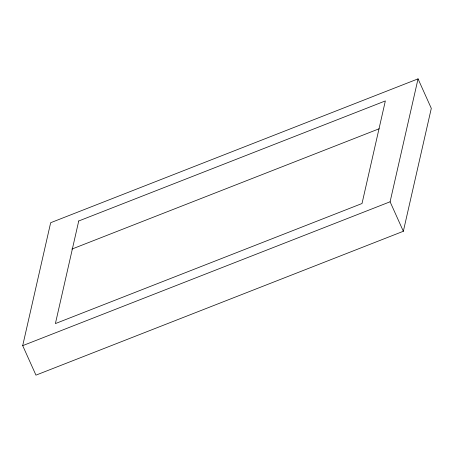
<?xml version="1.0" encoding="UTF-8"?>
<svg xmlns="http://www.w3.org/2000/svg" width="454" height="454" viewBox="0 0 454 454"><rect width="100%" height="100%" fill="white"/><g stroke="black" fill="none" stroke-linecap="round" stroke-linejoin="round"><path stroke-width="0.68" d="M22.7 345.647L50.655 222.721L418.043 78.86L431.3 108.353L403.345 231.279L35.957 375.14L22.7 345.647L390.094 201.786L418.043 78.86M71.823 249.115L379.192 128.754M390.094 201.786L403.345 231.279M78.729 220.99L55.399 323.583L362.02 203.517L385.35 100.924L78.729 220.99"/></g></svg>
